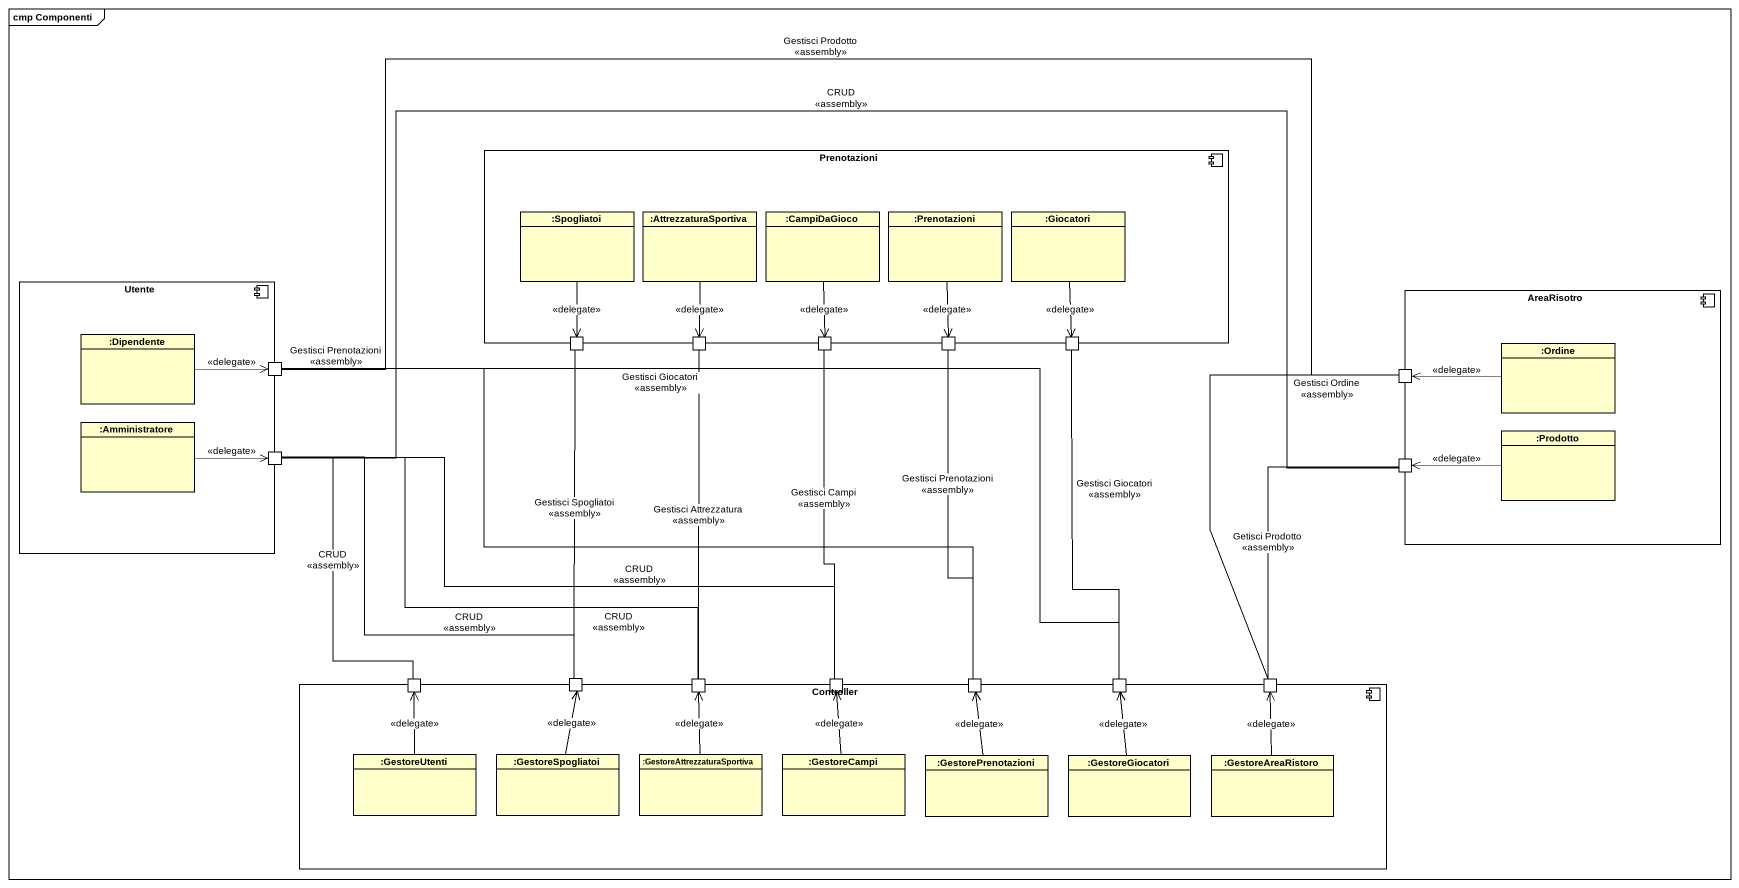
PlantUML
@startuml
mainframe cmp Componenti
allowmixing
hide circle
hide empty members
component Prenotazioni {
  class ":Spogliatoi" as Spogliatoi
  class ":AttrezzaturaSportiva" as AttrezzaturaSportiva
  class ":CampiDaGioco" as CampiDaGioco
  class ":Prenotazioni" as Prenotazioni_2
  class ":Giocatori" as Giocatori
  port " " as port2
  port " " as port3
  port " " as port4
  port " " as port5
  port " " as port6
}
component Utente {
  class ":Dipendente" as Dipendente
  port " " as port1
  class ":Amministratore" as Amministratore
  port " " as port8
}
component AreaRisotro {
  port " " as port7
  class ":Ordine" as Ordine
  class ":Prodotto" as Prodotto
  port " " as port9
}
component Controller {
  port " " as port10
  port " " as port11
  port " " as port12
  port " " as port13
  port " " as port14
  port " " as port15
  port " " as port16
  class ":GestoreUtenti" as GestoreUtenti
  class ":GestoreSpogliatoi" as GestoreSpogliatoi
  class ":GestoreAttrezzaturaSportiva" as GestoreAttrezzaturaSportiva
  class ":GestoreCampi" as GestoreCampi
  class ":GestorePrenotazioni" as GestorePrenotazioni
  class ":GestoreGiocatori" as GestoreGiocatori
  class ":GestoreAreaRistoro" as GestoreAreaRistoro
}
Spogliatoi --> port2 : <<delegate>>
AttrezzaturaSportiva --> port3 : <<delegate>>
CampiDaGioco --> port4 : <<delegate>>
Prenotazioni_2 --> port5 : <<delegate>>
Giocatori --> port6 : <<delegate>>
Dipendente -right-> port1 : <<delegate>>
port1 -right- port7 : Gestisci Prodotto\n<<assembly>>
Ordine -left-> port7 : <<delegate>>
Amministratore -right-> port8 : <<delegate>>
Prodotto -left-> port9 : <<delegate>>
port8 -right- port9 : CRUD\n<<assembly>>
port10 -up- port8 : CRUD\n<<assembly>>
port11 -up- port2 : Gestisci Spogliatoi\n<<assembly>>
port11 -up- port8 : CRUD\n<<assembly>>
port12 -up- port3 : Gestisci Attrezzatura\n<<assembly>>
port12 -left- port8 : CRUD\n<<assembly>>
port13 -up- port4 : Gestisci Campi\n<<assembly>>
port13 -left- port8 : CRUD\n<<assembly>>
port14 -left- port1 : Gestisci Prenotazioni\n<<assembly>>
port14 -up- port5 : Gestisci Prenotazioni\n<<assembly>>
port15 -left- port1 : Gestisci Giocatori\n<<assembly>>
port15 -up- port6 : Gestisci Giocatori\n<<assembly>>
port16 -up- port7 : Gestisci Ordine\n<<assembly>>
port16 -up- port9 : Getisci Prodotto\n<<assembly>>
GestoreUtenti -up-> port10 : <<delegate>>
GestoreSpogliatoi -up-> port11 : <<delegate>>
GestoreAttrezzaturaSportiva -up-> port12 : <<delegate>>
GestoreCampi -up-> port13 : <<delegate>>
GestorePrenotazioni -up-> port14 : <<delegate>>
GestoreGiocatori -up-> port15 : <<delegate>>
GestoreAreaRistoro -up-> port16 : <<delegate>>
@enduml
